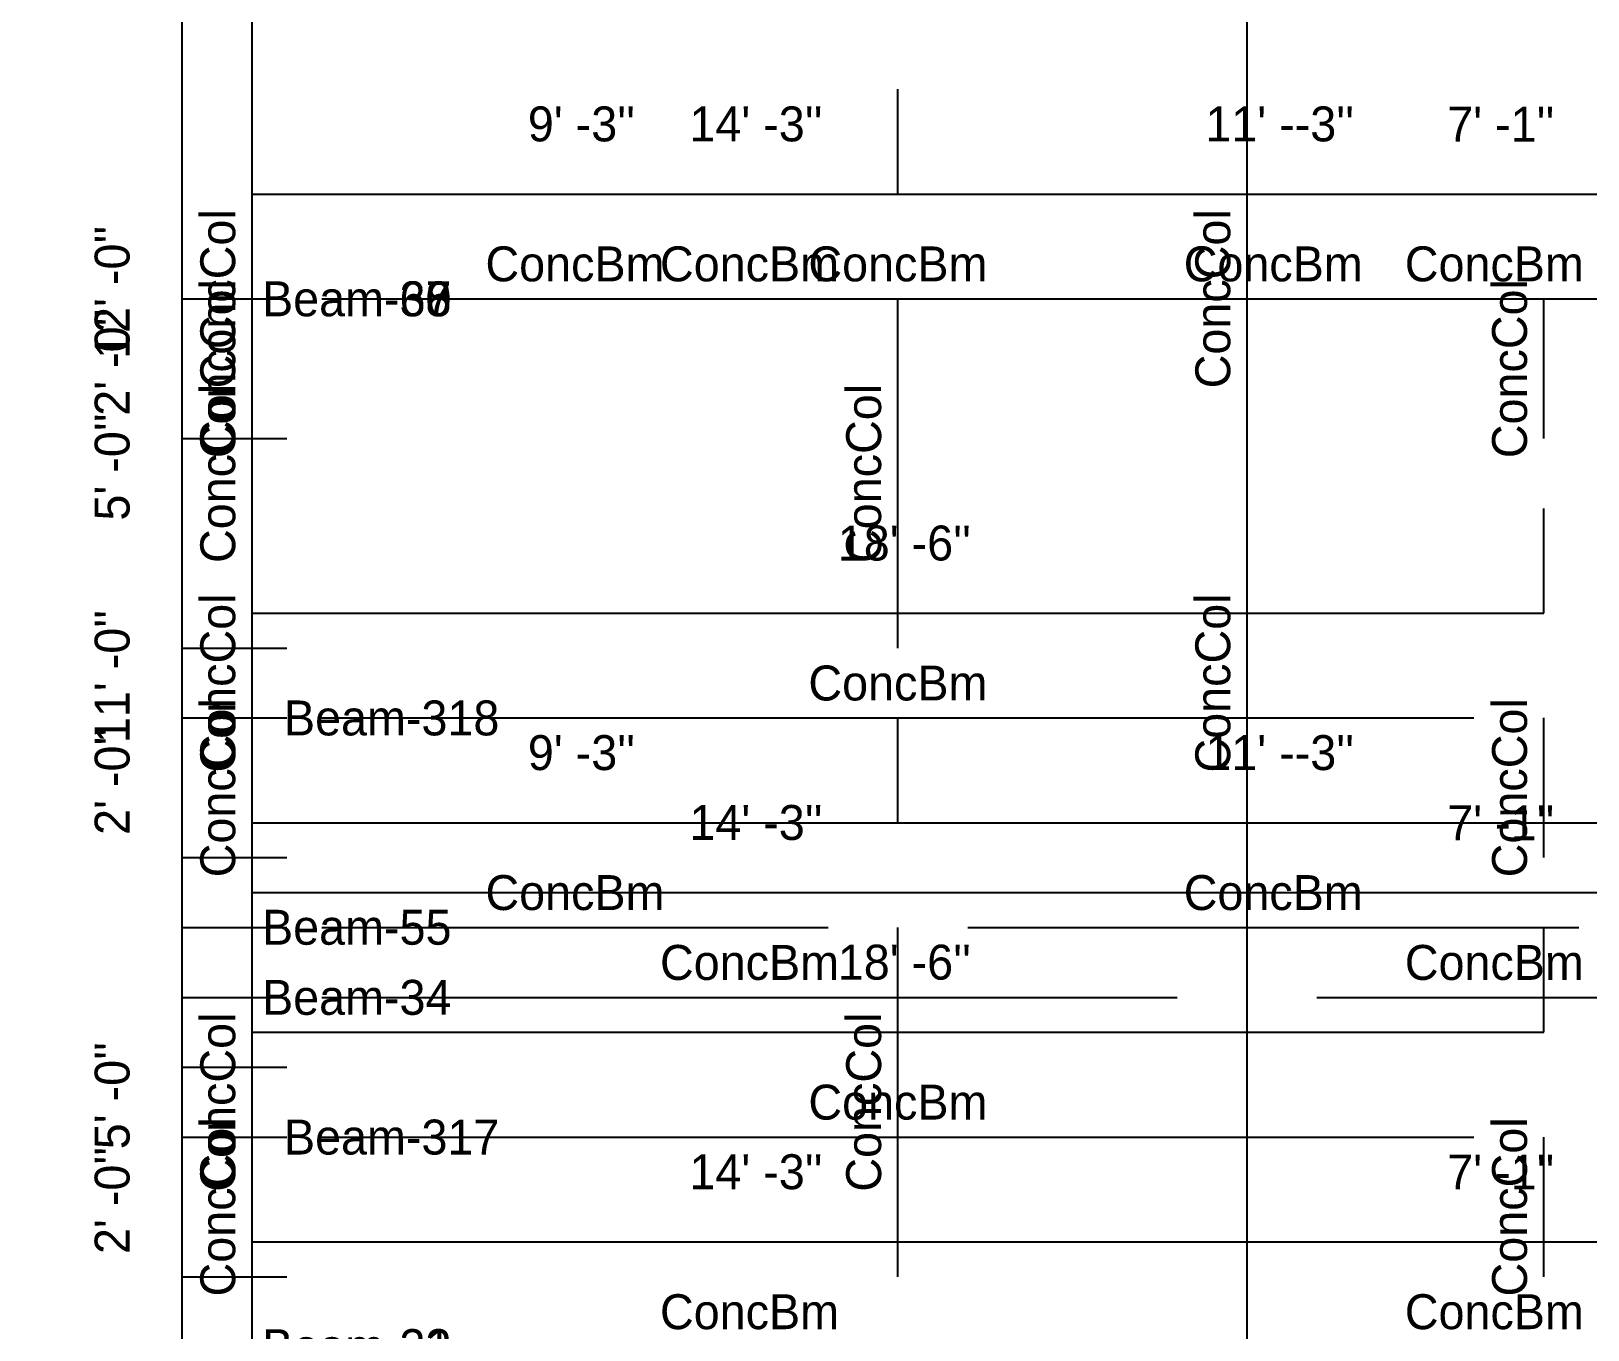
# Model space of a CAD drawing. Extents: x -38 to 2998, y -195 to 11529.
# Drawn here: x -38 to 229.6, y 902.9 to 1126 of the extents above; entities that cross this region are included whole.
import ezdxf
from ezdxf.enums import TextEntityAlignment as Align

# ---------------------------------------------------------------- set-up
doc = ezdxf.new("R2010")
doc.units = 0
doc.header["$MEASUREMENT"] = 0
doc.layers.get('0').update_dxf_attribs({"linetype": 'CONTINUOUS'})
for name, color, linetype in [('CENTERLINES', 7, 'CONTINUOUS'), ('DIMENSIONS', 4, 'CONTINUOUS'), ('TEXT', 5, 'CONTINUOUS')]:
    doc.layers.add(name, color=color, linetype=linetype)
doc.dimstyles.get("Standard").update_dxf_attribs({"dimtxt": 0.18, "dimasz": 0.18, "dimexe": 0.18, "dimexo": 0.0625, "dimgap": 0.09, "dimtad": 0, "dimtih": 1, "dimtoh": 1, "dimdec": 4, "dimzin": 0, "dimtxsty": 'STANDARD', "dimcen": 0.09, "dimazin": 3, "dimtfac": 1, "dimtdec": 4, "dimtofl": 0, "dimtmove": 0, "dimatfit": 3, "dimtolj": 1, "dimtzin": 0})

# ---------------------------------------------------------------- blocks, each defined once
blk = doc.blocks.new('*D7653')
at = {"color": 1, "linetype": 'BYBLOCK'}
for points in [[(-8.29, 956.29), (-7.23, 955.23), (-16.77, 964.77), (-15.71, 963.71)], [(-8.29, 812.29), (-7.23, 811.23), (-16.77, 820.77), (-15.71, 819.71)]]:
    blk.add_solid(points, dxfattribs=at)
at = {"layer": 'DIMENSIONS', "color": 9, "linetype": 'BYBLOCK'}
for p, q in [((-12, 960), (6, 960)), ((-12, 816), (6, 816))]:
    blk.add_line(p, q, dxfattribs=at)
at = {"layer": 'DIMENSIONS', "color": 0, "linetype": 'BYBLOCK'}
blk.add_line((-12, 816), (-12, 960), dxfattribs=at)
at = {"layer": 'DIMENSIONS', "color": 0, "linetype": 'BYBLOCK', "insert": (-24, 888), "char_height": 6, "attachment_point": 5, "rotation": 90}
blk.add_mtext("\\A1; 12' -0''", dxfattribs=at)
blk = doc.blocks.new('*D7654')
at = {"color": 1, "linetype": 'BYBLOCK'}
for points in [[(4.77, 982.77), (3.71, 981.71), (-3.71, 974.29), (-4.77, 973.23)], [(175.77, 982.77), (174.71, 981.71), (167.29, 974.29), (166.23, 973.23)]]:
    blk.add_solid(points, dxfattribs=at)
at = {"layer": 'DIMENSIONS', "color": 9, "linetype": 'BYBLOCK'}
for p, q in [((0, 978), (0, 996)), ((171, 978), (171, 996))]:
    blk.add_line(p, q, dxfattribs=at)
at = {"layer": 'DIMENSIONS', "color": 0, "linetype": 'BYBLOCK'}
blk.add_line((0, 978), (171, 978), dxfattribs=at)
at = {"layer": 'DIMENSIONS', "color": 0, "linetype": 'BYBLOCK', "insert": (85.5, 990), "char_height": 6, "attachment_point": 5}
blk.add_mtext("\\A1; 14' -3''", dxfattribs=at)
blk = doc.blocks.new('*D7655')
at = {"color": 1, "linetype": 'BYBLOCK'}
for points in [[(175.77, 982.77), (174.71, 981.71), (167.29, 974.29), (166.23, 973.23)], [(260.77, 982.77), (259.71, 981.71), (252.28, 974.29), (251.22, 973.23)]]:
    blk.add_solid(points, dxfattribs=at)
at = {"layer": 'DIMENSIONS', "color": 9, "linetype": 'BYBLOCK'}
for p, q in [((171, 978), (171, 996)), ((256, 978), (256, 996))]:
    blk.add_line(p, q, dxfattribs=at)
at = {"layer": 'DIMENSIONS', "color": 0, "linetype": 'BYBLOCK'}
blk.add_line((171, 978), (256, 978), dxfattribs=at)
at = {"layer": 'DIMENSIONS', "color": 0, "linetype": 'BYBLOCK', "insert": (213.5, 990), "char_height": 6, "attachment_point": 5}
blk.add_mtext("\\A1; 7' -1''", dxfattribs=at)
blk = doc.blocks.new('*D7657')
at = {"color": 1, "linetype": 'BYBLOCK'}
for points in [[(-8.29, 1148.29), (-7.23, 1147.23), (-16.77, 1156.77), (-15.71, 1155.71)], [(-8.29, 1004.29), (-7.23, 1003.23), (-16.77, 1012.77), (-15.71, 1011.71)]]:
    blk.add_solid(points, dxfattribs=at)
at = {"layer": 'DIMENSIONS', "color": 9, "linetype": 'BYBLOCK'}
for p, q in [((-12, 1152), (6, 1152)), ((-12, 1008), (6, 1008))]:
    blk.add_line(p, q, dxfattribs=at)
at = {"layer": 'DIMENSIONS', "color": 0, "linetype": 'BYBLOCK'}
blk.add_line((-12, 1008), (-12, 1152), dxfattribs=at)
at = {"layer": 'DIMENSIONS', "color": 0, "linetype": 'BYBLOCK', "insert": (-24, 1080), "char_height": 6, "attachment_point": 5, "rotation": 90}
blk.add_mtext("\\A1; 12' -0''", dxfattribs=at)
blk = doc.blocks.new('*D8123')
at = {"color": 1, "linetype": 'BYBLOCK'}
for points in [[(-8.29, 896.29), (-7.23, 895.23), (-16.77, 904.77), (-15.71, 903.71)], [(-8.29, 764.29), (-7.23, 763.23), (-16.77, 772.77), (-15.71, 771.71)]]:
    blk.add_solid(points, dxfattribs=at)
at = {"layer": 'DIMENSIONS', "color": 9, "linetype": 'BYBLOCK'}
for p, q in [((-12, 900), (6, 900)), ((-12, 768), (6, 768))]:
    blk.add_line(p, q, dxfattribs=at)
at = {"layer": 'DIMENSIONS', "color": 0, "linetype": 'BYBLOCK'}
blk.add_line((-12, 768), (-12, 900), dxfattribs=at)
at = {"layer": 'DIMENSIONS', "color": 0, "linetype": 'BYBLOCK', "insert": (-24, 834), "char_height": 6, "attachment_point": 5, "rotation": 90}
blk.add_mtext("\\A1; 11' -0''", dxfattribs=at)
blk = doc.blocks.new('*D8124')
at = {"color": 1, "linetype": 'BYBLOCK'}
for points in [[(4.77, 922.77), (3.71, 921.71), (-3.71, 914.29), (-4.77, 913.23)], [(175.77, 922.77), (174.71, 921.71), (167.29, 914.29), (166.23, 913.23)]]:
    blk.add_solid(points, dxfattribs=at)
at = {"layer": 'DIMENSIONS', "color": 9, "linetype": 'BYBLOCK'}
for p, q in [((0, 918), (0, 936)), ((171, 918), (171, 936))]:
    blk.add_line(p, q, dxfattribs=at)
at = {"layer": 'DIMENSIONS', "color": 0, "linetype": 'BYBLOCK'}
blk.add_line((0, 918), (171, 918), dxfattribs=at)
at = {"layer": 'DIMENSIONS', "color": 0, "linetype": 'BYBLOCK', "insert": (85.5, 930), "char_height": 6, "attachment_point": 5}
blk.add_mtext("\\A1; 14' -3''", dxfattribs=at)
blk = doc.blocks.new('*D8125')
at = {"color": 1, "linetype": 'BYBLOCK'}
for points in [[(175.77, 922.77), (174.71, 921.71), (167.29, 914.29), (166.23, 913.23)], [(260.77, 922.77), (259.71, 921.71), (252.28, 914.29), (251.22, 913.23)]]:
    blk.add_solid(points, dxfattribs=at)
at = {"layer": 'DIMENSIONS', "color": 9, "linetype": 'BYBLOCK'}
for p, q in [((171, 918), (171, 936)), ((256, 918), (256, 936))]:
    blk.add_line(p, q, dxfattribs=at)
at = {"layer": 'DIMENSIONS', "color": 0, "linetype": 'BYBLOCK'}
blk.add_line((171, 918), (256, 918), dxfattribs=at)
at = {"layer": 'DIMENSIONS', "color": 0, "linetype": 'BYBLOCK', "insert": (213.5, 930), "char_height": 6, "attachment_point": 5}
blk.add_mtext("\\A1; 7' -1''", dxfattribs=at)
blk = doc.blocks.new('*D8127')
at = {"color": 1, "linetype": 'BYBLOCK'}
for points in [[(-8.29, 1076.29), (-7.23, 1075.23), (-16.77, 1084.77), (-15.71, 1083.71)], [(-8.29, 944.29), (-7.23, 943.23), (-16.77, 952.77), (-15.71, 951.71)]]:
    blk.add_solid(points, dxfattribs=at)
at = {"layer": 'DIMENSIONS', "color": 9, "linetype": 'BYBLOCK'}
for p, q in [((-12, 1080), (6, 1080)), ((-12, 948), (6, 948))]:
    blk.add_line(p, q, dxfattribs=at)
at = {"layer": 'DIMENSIONS', "color": 0, "linetype": 'BYBLOCK'}
blk.add_line((-12, 948), (-12, 1080), dxfattribs=at)
at = {"layer": 'DIMENSIONS', "color": 0, "linetype": 'BYBLOCK', "insert": (-24, 1014), "char_height": 6, "attachment_point": 5, "rotation": 90}
blk.add_mtext("\\A1; 11' -0''", dxfattribs=at)
blk = doc.blocks.new('*D8128')
at = {"color": 1, "linetype": 'BYBLOCK'}
for points in [[(4.77, 1102.77), (3.71, 1101.71), (-3.71, 1094.29), (-4.77, 1093.23)], [(175.77, 1102.77), (174.71, 1101.71), (167.29, 1094.29), (166.23, 1093.23)]]:
    blk.add_solid(points, dxfattribs=at)
at = {"layer": 'DIMENSIONS', "color": 9, "linetype": 'BYBLOCK'}
for p, q in [((0, 1098), (0, 1116)), ((171, 1098), (171, 1116))]:
    blk.add_line(p, q, dxfattribs=at)
at = {"layer": 'DIMENSIONS', "color": 0, "linetype": 'BYBLOCK'}
blk.add_line((0, 1098), (171, 1098), dxfattribs=at)
at = {"layer": 'DIMENSIONS', "color": 0, "linetype": 'BYBLOCK', "insert": (85.5, 1110), "char_height": 6, "attachment_point": 5}
blk.add_mtext("\\A1; 14' -3''", dxfattribs=at)
blk = doc.blocks.new('*D8129')
at = {"color": 1, "linetype": 'BYBLOCK'}
for points in [[(175.77, 1102.77), (174.71, 1101.71), (167.29, 1094.29), (166.23, 1093.23)], [(260.77, 1102.77), (259.71, 1101.71), (252.28, 1094.29), (251.22, 1093.23)]]:
    blk.add_solid(points, dxfattribs=at)
at = {"layer": 'DIMENSIONS', "color": 9, "linetype": 'BYBLOCK'}
for p, q in [((171, 1098), (171, 1116)), ((256, 1098), (256, 1116))]:
    blk.add_line(p, q, dxfattribs=at)
at = {"layer": 'DIMENSIONS', "color": 0, "linetype": 'BYBLOCK'}
blk.add_line((171, 1098), (256, 1098), dxfattribs=at)
at = {"layer": 'DIMENSIONS', "color": 0, "linetype": 'BYBLOCK', "insert": (213.5, 1110), "char_height": 6, "attachment_point": 5}
blk.add_mtext("\\A1; 7' -1''", dxfattribs=at)
blk = doc.blocks.new('*D8131')
at = {"color": 1, "linetype": 'BYBLOCK'}
for points in [[(-8.29, 1256.29), (-7.23, 1255.23), (-16.77, 1264.77), (-15.71, 1263.71)], [(-8.29, 1124.29), (-7.23, 1123.23), (-16.77, 1132.77), (-15.71, 1131.71)]]:
    blk.add_solid(points, dxfattribs=at)
at = {"layer": 'DIMENSIONS', "color": 9, "linetype": 'BYBLOCK'}
for p, q in [((-12, 1260), (6, 1260)), ((-12, 1128), (6, 1128))]:
    blk.add_line(p, q, dxfattribs=at)
at = {"layer": 'DIMENSIONS', "color": 0, "linetype": 'BYBLOCK'}
blk.add_line((-12, 1128), (-12, 1260), dxfattribs=at)
at = {"layer": 'DIMENSIONS', "color": 0, "linetype": 'BYBLOCK', "insert": (-24, 1194), "char_height": 6, "attachment_point": 5, "rotation": 90}
blk.add_mtext("\\A1; 11' -0''", dxfattribs=at)
blk = doc.blocks.new('*D8593')
at = {"color": 1, "linetype": 'BYBLOCK'}
for points in [[(-8.29, 896.29), (-7.23, 895.23), (-16.77, 904.77), (-15.71, 903.71)], [(-8.29, 764.29), (-7.23, 763.23), (-16.77, 772.77), (-15.71, 771.71)]]:
    blk.add_solid(points, dxfattribs=at)
at = {"layer": 'DIMENSIONS', "color": 9, "linetype": 'BYBLOCK'}
for p, q in [((-12, 900), (6, 900)), ((-12, 768), (6, 768))]:
    blk.add_line(p, q, dxfattribs=at)
at = {"layer": 'DIMENSIONS', "color": 0, "linetype": 'BYBLOCK'}
blk.add_line((-12, 768), (-12, 900), dxfattribs=at)
at = {"layer": 'DIMENSIONS', "color": 0, "linetype": 'BYBLOCK', "insert": (-24, 834), "char_height": 6, "attachment_point": 5, "rotation": 90}
blk.add_mtext("\\A1; 11' -0''", dxfattribs=at)
blk = doc.blocks.new('*D8594')
at = {"color": 1, "linetype": 'BYBLOCK'}
for points in [[(4.77, 922.77), (3.71, 921.71), (-3.71, 914.29), (-4.77, 913.23)], [(175.77, 922.77), (174.71, 921.71), (167.29, 914.29), (166.23, 913.23)]]:
    blk.add_solid(points, dxfattribs=at)
at = {"layer": 'DIMENSIONS', "color": 9, "linetype": 'BYBLOCK'}
for p, q in [((0, 918), (0, 936)), ((171, 918), (171, 936))]:
    blk.add_line(p, q, dxfattribs=at)
at = {"layer": 'DIMENSIONS', "color": 0, "linetype": 'BYBLOCK'}
blk.add_line((0, 918), (171, 918), dxfattribs=at)
at = {"layer": 'DIMENSIONS', "color": 0, "linetype": 'BYBLOCK', "insert": (85.5, 930), "char_height": 6, "attachment_point": 5}
blk.add_mtext("\\A1; 14' -3''", dxfattribs=at)
blk = doc.blocks.new('*D8595')
at = {"color": 1, "linetype": 'BYBLOCK'}
for points in [[(175.77, 922.77), (174.71, 921.71), (167.29, 914.29), (166.23, 913.23)], [(260.77, 922.77), (259.71, 921.71), (252.28, 914.29), (251.22, 913.23)]]:
    blk.add_solid(points, dxfattribs=at)
at = {"layer": 'DIMENSIONS', "color": 9, "linetype": 'BYBLOCK'}
for p, q in [((171, 918), (171, 936)), ((256, 918), (256, 936))]:
    blk.add_line(p, q, dxfattribs=at)
at = {"layer": 'DIMENSIONS', "color": 0, "linetype": 'BYBLOCK'}
blk.add_line((171, 918), (256, 918), dxfattribs=at)
at = {"layer": 'DIMENSIONS', "color": 0, "linetype": 'BYBLOCK', "insert": (213.5, 930), "char_height": 6, "attachment_point": 5}
blk.add_mtext("\\A1; 7' -1''", dxfattribs=at)
blk = doc.blocks.new('*D8597')
at = {"color": 1, "linetype": 'BYBLOCK'}
for points in [[(-8.29, 1076.29), (-7.23, 1075.23), (-16.77, 1084.77), (-15.71, 1083.71)], [(-8.29, 944.29), (-7.23, 943.23), (-16.77, 952.77), (-15.71, 951.71)]]:
    blk.add_solid(points, dxfattribs=at)
at = {"layer": 'DIMENSIONS', "color": 9, "linetype": 'BYBLOCK'}
for p, q in [((-12, 1080), (6, 1080)), ((-12, 948), (6, 948))]:
    blk.add_line(p, q, dxfattribs=at)
at = {"layer": 'DIMENSIONS', "color": 0, "linetype": 'BYBLOCK'}
blk.add_line((-12, 948), (-12, 1080), dxfattribs=at)
at = {"layer": 'DIMENSIONS', "color": 0, "linetype": 'BYBLOCK', "insert": (-24, 1014), "char_height": 6, "attachment_point": 5, "rotation": 90}
blk.add_mtext("\\A1; 11' -0''", dxfattribs=at)
blk = doc.blocks.new('*D8598')
at = {"color": 1, "linetype": 'BYBLOCK'}
for points in [[(4.77, 1102.77), (3.71, 1101.71), (-3.71, 1094.29), (-4.77, 1093.23)], [(175.77, 1102.77), (174.71, 1101.71), (167.29, 1094.29), (166.23, 1093.23)]]:
    blk.add_solid(points, dxfattribs=at)
at = {"layer": 'DIMENSIONS', "color": 9, "linetype": 'BYBLOCK'}
for p, q in [((0, 1098), (0, 1116)), ((171, 1098), (171, 1116))]:
    blk.add_line(p, q, dxfattribs=at)
at = {"layer": 'DIMENSIONS', "color": 0, "linetype": 'BYBLOCK'}
blk.add_line((0, 1098), (171, 1098), dxfattribs=at)
at = {"layer": 'DIMENSIONS', "color": 0, "linetype": 'BYBLOCK', "insert": (85.5, 1110), "char_height": 6, "attachment_point": 5}
blk.add_mtext("\\A1; 14' -3''", dxfattribs=at)
blk = doc.blocks.new('*D8599')
at = {"color": 1, "linetype": 'BYBLOCK'}
for points in [[(175.77, 1102.77), (174.71, 1101.71), (167.29, 1094.29), (166.23, 1093.23)], [(260.77, 1102.77), (259.71, 1101.71), (252.28, 1094.29), (251.22, 1093.23)]]:
    blk.add_solid(points, dxfattribs=at)
at = {"layer": 'DIMENSIONS', "color": 9, "linetype": 'BYBLOCK'}
for p, q in [((171, 1098), (171, 1116)), ((256, 1098), (256, 1116))]:
    blk.add_line(p, q, dxfattribs=at)
at = {"layer": 'DIMENSIONS', "color": 0, "linetype": 'BYBLOCK'}
blk.add_line((171, 1098), (256, 1098), dxfattribs=at)
at = {"layer": 'DIMENSIONS', "color": 0, "linetype": 'BYBLOCK', "insert": (213.5, 1110), "char_height": 6, "attachment_point": 5}
blk.add_mtext("\\A1; 7' -1''", dxfattribs=at)
blk = doc.blocks.new('*D8601')
at = {"color": 1, "linetype": 'BYBLOCK'}
for points in [[(-8.29, 1256.29), (-7.23, 1255.23), (-16.77, 1264.77), (-15.71, 1263.71)], [(-8.29, 1124.29), (-7.23, 1123.23), (-16.77, 1132.77), (-15.71, 1131.71)]]:
    blk.add_solid(points, dxfattribs=at)
at = {"layer": 'DIMENSIONS', "color": 9, "linetype": 'BYBLOCK'}
for p, q in [((-12, 1260), (6, 1260)), ((-12, 1128), (6, 1128))]:
    blk.add_line(p, q, dxfattribs=at)
at = {"layer": 'DIMENSIONS', "color": 0, "linetype": 'BYBLOCK'}
blk.add_line((-12, 1128), (-12, 1260), dxfattribs=at)
at = {"layer": 'DIMENSIONS', "color": 0, "linetype": 'BYBLOCK', "insert": (-24, 1194), "char_height": 6, "attachment_point": 5, "rotation": 90}
blk.add_mtext("\\A1; 11' -0''", dxfattribs=at)
blk = doc.blocks.new('*D9063')
at = {"color": 1, "linetype": 'BYBLOCK'}
for points in [[(-8.29, 896.29), (-7.23, 895.23), (-16.77, 904.77), (-15.71, 903.71)], [(-8.29, 764.29), (-7.23, 763.23), (-16.77, 772.77), (-15.71, 771.71)]]:
    blk.add_solid(points, dxfattribs=at)
at = {"layer": 'DIMENSIONS', "color": 9, "linetype": 'BYBLOCK'}
for p, q in [((-12, 900), (6, 900)), ((-12, 768), (6, 768))]:
    blk.add_line(p, q, dxfattribs=at)
at = {"layer": 'DIMENSIONS', "color": 0, "linetype": 'BYBLOCK'}
blk.add_line((-12, 768), (-12, 900), dxfattribs=at)
at = {"layer": 'DIMENSIONS', "color": 0, "linetype": 'BYBLOCK', "insert": (-24, 834), "char_height": 6, "attachment_point": 5, "rotation": 90}
blk.add_mtext("\\A1; 11' -0''", dxfattribs=at)
blk = doc.blocks.new('*D9064')
at = {"color": 1, "linetype": 'BYBLOCK'}
for points in [[(4.77, 922.77), (3.71, 921.71), (-3.71, 914.29), (-4.77, 913.23)], [(175.77, 922.77), (174.71, 921.71), (167.29, 914.29), (166.23, 913.23)]]:
    blk.add_solid(points, dxfattribs=at)
at = {"layer": 'DIMENSIONS', "color": 9, "linetype": 'BYBLOCK'}
for p, q in [((0, 918), (0, 936)), ((171, 918), (171, 936))]:
    blk.add_line(p, q, dxfattribs=at)
at = {"layer": 'DIMENSIONS', "color": 0, "linetype": 'BYBLOCK'}
blk.add_line((0, 918), (171, 918), dxfattribs=at)
at = {"layer": 'DIMENSIONS', "color": 0, "linetype": 'BYBLOCK', "insert": (85.5, 930), "char_height": 6, "attachment_point": 5}
blk.add_mtext("\\A1; 14' -3''", dxfattribs=at)
blk = doc.blocks.new('*D9065')
at = {"color": 1, "linetype": 'BYBLOCK'}
for points in [[(175.77, 922.77), (174.71, 921.71), (167.29, 914.29), (166.23, 913.23)], [(260.77, 922.77), (259.71, 921.71), (252.28, 914.29), (251.22, 913.23)]]:
    blk.add_solid(points, dxfattribs=at)
at = {"layer": 'DIMENSIONS', "color": 9, "linetype": 'BYBLOCK'}
for p, q in [((171, 918), (171, 936)), ((256, 918), (256, 936))]:
    blk.add_line(p, q, dxfattribs=at)
at = {"layer": 'DIMENSIONS', "color": 0, "linetype": 'BYBLOCK'}
blk.add_line((171, 918), (256, 918), dxfattribs=at)
at = {"layer": 'DIMENSIONS', "color": 0, "linetype": 'BYBLOCK', "insert": (213.5, 930), "char_height": 6, "attachment_point": 5}
blk.add_mtext("\\A1; 7' -1''", dxfattribs=at)
blk = doc.blocks.new('*D9067')
at = {"color": 1, "linetype": 'BYBLOCK'}
for points in [[(-8.29, 1076.29), (-7.23, 1075.23), (-16.77, 1084.77), (-15.71, 1083.71)], [(-8.29, 944.29), (-7.23, 943.23), (-16.77, 952.77), (-15.71, 951.71)]]:
    blk.add_solid(points, dxfattribs=at)
at = {"layer": 'DIMENSIONS', "color": 9, "linetype": 'BYBLOCK'}
for p, q in [((-12, 1080), (6, 1080)), ((-12, 948), (6, 948))]:
    blk.add_line(p, q, dxfattribs=at)
at = {"layer": 'DIMENSIONS', "color": 0, "linetype": 'BYBLOCK'}
blk.add_line((-12, 948), (-12, 1080), dxfattribs=at)
at = {"layer": 'DIMENSIONS', "color": 0, "linetype": 'BYBLOCK', "insert": (-24, 1014), "char_height": 6, "attachment_point": 5, "rotation": 90}
blk.add_mtext("\\A1; 11' -0''", dxfattribs=at)
blk = doc.blocks.new('*D9068')
at = {"color": 1, "linetype": 'BYBLOCK'}
for points in [[(4.77, 1102.77), (3.71, 1101.71), (-3.71, 1094.29), (-4.77, 1093.23)], [(175.77, 1102.77), (174.71, 1101.71), (167.29, 1094.29), (166.23, 1093.23)]]:
    blk.add_solid(points, dxfattribs=at)
at = {"layer": 'DIMENSIONS', "color": 9, "linetype": 'BYBLOCK'}
for p, q in [((0, 1098), (0, 1116)), ((171, 1098), (171, 1116))]:
    blk.add_line(p, q, dxfattribs=at)
at = {"layer": 'DIMENSIONS', "color": 0, "linetype": 'BYBLOCK'}
blk.add_line((0, 1098), (171, 1098), dxfattribs=at)
at = {"layer": 'DIMENSIONS', "color": 0, "linetype": 'BYBLOCK', "insert": (85.5, 1110), "char_height": 6, "attachment_point": 5}
blk.add_mtext("\\A1; 14' -3''", dxfattribs=at)
blk = doc.blocks.new('*D9069')
at = {"color": 1, "linetype": 'BYBLOCK'}
for points in [[(175.77, 1102.77), (174.71, 1101.71), (167.29, 1094.29), (166.23, 1093.23)], [(260.77, 1102.77), (259.71, 1101.71), (252.28, 1094.29), (251.22, 1093.23)]]:
    blk.add_solid(points, dxfattribs=at)
at = {"layer": 'DIMENSIONS', "color": 9, "linetype": 'BYBLOCK'}
for p, q in [((171, 1098), (171, 1116)), ((256, 1098), (256, 1116))]:
    blk.add_line(p, q, dxfattribs=at)
at = {"layer": 'DIMENSIONS', "color": 0, "linetype": 'BYBLOCK'}
blk.add_line((171, 1098), (256, 1098), dxfattribs=at)
at = {"layer": 'DIMENSIONS', "color": 0, "linetype": 'BYBLOCK', "insert": (213.5, 1110), "char_height": 6, "attachment_point": 5}
blk.add_mtext("\\A1; 7' -1''", dxfattribs=at)
blk = doc.blocks.new('*D9071')
at = {"color": 1, "linetype": 'BYBLOCK'}
for points in [[(-8.29, 1256.29), (-7.23, 1255.23), (-16.77, 1264.77), (-15.71, 1263.71)], [(-8.29, 1124.29), (-7.23, 1123.23), (-16.77, 1132.77), (-15.71, 1131.71)]]:
    blk.add_solid(points, dxfattribs=at)
at = {"layer": 'DIMENSIONS', "color": 9, "linetype": 'BYBLOCK'}
for p, q in [((-12, 1260), (6, 1260)), ((-12, 1128), (6, 1128))]:
    blk.add_line(p, q, dxfattribs=at)
at = {"layer": 'DIMENSIONS', "color": 0, "linetype": 'BYBLOCK'}
blk.add_line((-12, 1128), (-12, 1260), dxfattribs=at)
at = {"layer": 'DIMENSIONS', "color": 0, "linetype": 'BYBLOCK', "insert": (-24, 1194), "char_height": 6, "attachment_point": 5, "rotation": 90}
blk.add_mtext("\\A1; 11' -0''", dxfattribs=at)
blk = doc.blocks.new('*D9558')
at = {"color": 1, "linetype": 'BYBLOCK'}
for points in [[(4.77, 886.77), (3.71, 885.71), (-3.71, 878.29), (-4.77, 877.23)], [(115.77, 886.77), (114.71, 885.71), (107.29, 878.29), (106.23, 877.23)]]:
    blk.add_solid(points, dxfattribs=at)
at = {"layer": 'DIMENSIONS', "color": 9, "linetype": 'BYBLOCK'}
for p, q in [((0, 882), (0, 900)), ((111, 882), (111, 900))]:
    blk.add_line(p, q, dxfattribs=at)
at = {"layer": 'DIMENSIONS', "color": 0, "linetype": 'BYBLOCK'}
blk.add_line((0, 882), (111, 882), dxfattribs=at)
at = {"layer": 'DIMENSIONS', "color": 0, "linetype": 'BYBLOCK', "insert": (55.5, 894), "char_height": 6, "attachment_point": 5}
blk.add_mtext("\\A1; 9' -3''", dxfattribs=at)
blk = doc.blocks.new('*D9559')
at = {"color": 1, "linetype": 'BYBLOCK'}
for points in [[(115.77, 886.77), (114.71, 885.71), (107.29, 878.29), (106.23, 877.23)], [(244.77, 886.77), (243.71, 885.71), (236.29, 878.29), (235.23, 877.23)]]:
    blk.add_solid(points, dxfattribs=at)
at = {"layer": 'DIMENSIONS', "color": 9, "linetype": 'BYBLOCK'}
for p, q in [((111, 882), (111, 900)), ((240, 882), (240, 900))]:
    blk.add_line(p, q, dxfattribs=at)
at = {"layer": 'DIMENSIONS', "color": 0, "linetype": 'BYBLOCK'}
blk.add_line((111, 882), (240, 882), dxfattribs=at)
at = {"layer": 'DIMENSIONS', "color": 0, "linetype": 'BYBLOCK', "insert": (175.5, 894), "char_height": 6, "attachment_point": 5}
blk.add_mtext("\\A1; 11' --3''", dxfattribs=at)
blk = doc.blocks.new('*D9573')
at = {"color": 1, "linetype": 'BYBLOCK'}
for points in [[(-8.29, 968.29), (-7.23, 967.23), (-16.77, 976.77), (-15.71, 975.71)], [(-8.29, 908.29), (-7.23, 907.23), (-16.77, 916.77), (-15.71, 915.71)]]:
    blk.add_solid(points, dxfattribs=at)
at = {"layer": 'DIMENSIONS', "color": 9, "linetype": 'BYBLOCK'}
for p, q in [((-12, 972), (6, 972)), ((-12, 912), (6, 912))]:
    blk.add_line(p, q, dxfattribs=at)
at = {"layer": 'DIMENSIONS', "color": 0, "linetype": 'BYBLOCK'}
blk.add_line((-12, 912), (-12, 972), dxfattribs=at)
at = {"layer": 'DIMENSIONS', "color": 0, "linetype": 'BYBLOCK', "insert": (-24, 942), "char_height": 6, "attachment_point": 5, "rotation": 90}
blk.add_mtext("\\A1; 5' -0''", dxfattribs=at)
blk = doc.blocks.new('*D9574')
at = {"color": 1, "linetype": 'BYBLOCK'}
for points in [[(4.77, 994.77), (3.71, 993.71), (-3.71, 986.29), (-4.77, 985.23)], [(115.77, 994.77), (114.71, 993.71), (107.29, 986.29), (106.23, 985.23)]]:
    blk.add_solid(points, dxfattribs=at)
at = {"layer": 'DIMENSIONS', "color": 9, "linetype": 'BYBLOCK'}
for p, q in [((0, 990), (0, 1008)), ((111, 990), (111, 1008))]:
    blk.add_line(p, q, dxfattribs=at)
at = {"layer": 'DIMENSIONS', "color": 0, "linetype": 'BYBLOCK'}
blk.add_line((0, 990), (111, 990), dxfattribs=at)
at = {"layer": 'DIMENSIONS', "color": 0, "linetype": 'BYBLOCK', "insert": (55.5, 1002), "char_height": 6, "attachment_point": 5}
blk.add_mtext("\\A1; 9' -3''", dxfattribs=at)
blk = doc.blocks.new('*D9575')
at = {"color": 1, "linetype": 'BYBLOCK'}
for points in [[(115.77, 994.77), (114.71, 993.71), (107.29, 986.29), (106.23, 985.23)], [(244.77, 994.77), (243.71, 993.71), (236.29, 986.29), (235.23, 985.23)]]:
    blk.add_solid(points, dxfattribs=at)
at = {"layer": 'DIMENSIONS', "color": 9, "linetype": 'BYBLOCK'}
for p, q in [((111, 990), (111, 1008)), ((240, 990), (240, 1008))]:
    blk.add_line(p, q, dxfattribs=at)
at = {"layer": 'DIMENSIONS', "color": 0, "linetype": 'BYBLOCK'}
blk.add_line((111, 990), (240, 990), dxfattribs=at)
at = {"layer": 'DIMENSIONS', "color": 0, "linetype": 'BYBLOCK', "insert": (175.5, 1002), "char_height": 6, "attachment_point": 5}
blk.add_mtext("\\A1; 11' --3''", dxfattribs=at)
blk = doc.blocks.new('*D9589')
at = {"color": 1, "linetype": 'BYBLOCK'}
for points in [[(-8.29, 1076.29), (-7.23, 1075.23), (-16.77, 1084.77), (-15.71, 1083.71)], [(-8.29, 1016.29), (-7.23, 1015.23), (-16.77, 1024.77), (-15.71, 1023.71)]]:
    blk.add_solid(points, dxfattribs=at)
at = {"layer": 'DIMENSIONS', "color": 9, "linetype": 'BYBLOCK'}
for p, q in [((-12, 1080), (6, 1080)), ((-12, 1020), (6, 1020))]:
    blk.add_line(p, q, dxfattribs=at)
at = {"layer": 'DIMENSIONS', "color": 0, "linetype": 'BYBLOCK'}
blk.add_line((-12, 1020), (-12, 1080), dxfattribs=at)
at = {"layer": 'DIMENSIONS', "color": 0, "linetype": 'BYBLOCK', "insert": (-24, 1050), "char_height": 6, "attachment_point": 5, "rotation": 90}
blk.add_mtext("\\A1; 5' -0''", dxfattribs=at)
blk = doc.blocks.new('*D9590')
at = {"color": 1, "linetype": 'BYBLOCK'}
for points in [[(4.77, 1102.77), (3.71, 1101.71), (-3.71, 1094.29), (-4.77, 1093.23)], [(115.77, 1102.77), (114.71, 1101.71), (107.29, 1094.29), (106.23, 1093.23)]]:
    blk.add_solid(points, dxfattribs=at)
at = {"layer": 'DIMENSIONS', "color": 9, "linetype": 'BYBLOCK'}
for p, q in [((0, 1098), (0, 1116)), ((111, 1098), (111, 1116))]:
    blk.add_line(p, q, dxfattribs=at)
at = {"layer": 'DIMENSIONS', "color": 0, "linetype": 'BYBLOCK'}
blk.add_line((0, 1098), (111, 1098), dxfattribs=at)
at = {"layer": 'DIMENSIONS', "color": 0, "linetype": 'BYBLOCK', "insert": (55.5, 1110), "char_height": 6, "attachment_point": 5}
blk.add_mtext("\\A1; 9' -3''", dxfattribs=at)
blk = doc.blocks.new('*D9591')
at = {"color": 1, "linetype": 'BYBLOCK'}
for points in [[(115.77, 1102.77), (114.71, 1101.71), (107.29, 1094.29), (106.23, 1093.23)], [(244.77, 1102.77), (243.71, 1101.71), (236.29, 1094.29), (235.23, 1093.23)]]:
    blk.add_solid(points, dxfattribs=at)
at = {"layer": 'DIMENSIONS', "color": 9, "linetype": 'BYBLOCK'}
for p, q in [((111, 1098), (111, 1116)), ((240, 1098), (240, 1116))]:
    blk.add_line(p, q, dxfattribs=at)
at = {"layer": 'DIMENSIONS', "color": 0, "linetype": 'BYBLOCK'}
blk.add_line((111, 1098), (240, 1098), dxfattribs=at)
at = {"layer": 'DIMENSIONS', "color": 0, "linetype": 'BYBLOCK', "insert": (175.5, 1110), "char_height": 6, "attachment_point": 5}
blk.add_mtext("\\A1; 11' --3''", dxfattribs=at)
blk = doc.blocks.new('*D9605')
at = {"color": 1, "linetype": 'BYBLOCK'}
for points in [[(-8.29, 1184.29), (-7.23, 1183.23), (-16.77, 1192.77), (-15.71, 1191.71)], [(-8.29, 1124.29), (-7.23, 1123.23), (-16.77, 1132.77), (-15.71, 1131.71)]]:
    blk.add_solid(points, dxfattribs=at)
at = {"layer": 'DIMENSIONS', "color": 9, "linetype": 'BYBLOCK'}
for p, q in [((-12, 1188), (6, 1188)), ((-12, 1128), (6, 1128))]:
    blk.add_line(p, q, dxfattribs=at)
at = {"layer": 'DIMENSIONS', "color": 0, "linetype": 'BYBLOCK'}
blk.add_line((-12, 1128), (-12, 1188), dxfattribs=at)
at = {"layer": 'DIMENSIONS', "color": 0, "linetype": 'BYBLOCK', "insert": (-24, 1158), "char_height": 6, "attachment_point": 5, "rotation": 90}
blk.add_mtext("\\A1; 5' -0''", dxfattribs=at)
blk = doc.blocks.new('*D9932')
at = {"color": 1, "linetype": 'BYBLOCK'}
for points in [[(4.77, 886.77), (3.71, 885.71), (-3.71, 878.29), (-4.77, 877.23)], [(226.77, 886.77), (225.71, 885.71), (218.29, 878.29), (217.23, 877.23)]]:
    blk.add_solid(points, dxfattribs=at)
at = {"layer": 'DIMENSIONS', "color": 9, "linetype": 'BYBLOCK'}
for p, q in [((0, 882), (0, 900)), ((222, 882), (222, 900))]:
    blk.add_line(p, q, dxfattribs=at)
at = {"layer": 'DIMENSIONS', "color": 0, "linetype": 'BYBLOCK'}
blk.add_line((0, 882), (222, 882), dxfattribs=at)
at = {"layer": 'DIMENSIONS', "color": 0, "linetype": 'BYBLOCK', "insert": (111, 894), "char_height": 6, "attachment_point": 5}
blk.add_mtext("\\A1; 18' -6''", dxfattribs=at)
blk = doc.blocks.new('*D9933')
at = {"color": 1, "linetype": 'BYBLOCK'}
for points in [[(-8.29, 932.29), (-7.23, 931.23), (-16.77, 940.77), (-15.71, 939.71)], [(-8.29, 908.29), (-7.23, 907.23), (-16.77, 916.77), (-15.71, 915.71)]]:
    blk.add_solid(points, dxfattribs=at)
at = {"layer": 'DIMENSIONS', "color": 9, "linetype": 'BYBLOCK'}
for p, q in [((-12, 936), (6, 936)), ((-12, 912), (6, 912))]:
    blk.add_line(p, q, dxfattribs=at)
at = {"layer": 'DIMENSIONS', "color": 0, "linetype": 'BYBLOCK'}
blk.add_line((-12, 912), (-12, 936), dxfattribs=at)
at = {"layer": 'DIMENSIONS', "color": 0, "linetype": 'BYBLOCK', "insert": (-24, 924), "char_height": 6, "attachment_point": 5, "rotation": 90}
blk.add_mtext("\\A1; 2' -0''", dxfattribs=at)
blk = doc.blocks.new('*D9934')
at = {"color": 1, "linetype": 'BYBLOCK'}
for points in [[(4.77, 958.77), (3.71, 957.71), (-3.71, 950.29), (-4.77, 949.23)], [(226.77, 958.77), (225.71, 957.71), (218.29, 950.29), (217.23, 949.23)]]:
    blk.add_solid(points, dxfattribs=at)
at = {"layer": 'DIMENSIONS', "color": 9, "linetype": 'BYBLOCK'}
for p, q in [((0, 954), (0, 972)), ((222, 954), (222, 972))]:
    blk.add_line(p, q, dxfattribs=at)
at = {"layer": 'DIMENSIONS', "color": 0, "linetype": 'BYBLOCK'}
blk.add_line((0, 954), (222, 954), dxfattribs=at)
at = {"layer": 'DIMENSIONS', "color": 0, "linetype": 'BYBLOCK', "insert": (111, 966), "char_height": 6, "attachment_point": 5}
blk.add_mtext("\\A1; 18' -6''", dxfattribs=at)
blk = doc.blocks.new('*D9935')
at = {"color": 1, "linetype": 'BYBLOCK'}
for points in [[(-8.29, 1004.29), (-7.23, 1003.23), (-16.77, 1012.77), (-15.71, 1011.71)], [(-8.29, 980.29), (-7.23, 979.23), (-16.77, 988.77), (-15.71, 987.71)]]:
    blk.add_solid(points, dxfattribs=at)
at = {"layer": 'DIMENSIONS', "color": 9, "linetype": 'BYBLOCK'}
for p, q in [((-12, 1008), (6, 1008)), ((-12, 984), (6, 984))]:
    blk.add_line(p, q, dxfattribs=at)
at = {"layer": 'DIMENSIONS', "color": 0, "linetype": 'BYBLOCK'}
blk.add_line((-12, 984), (-12, 1008), dxfattribs=at)
at = {"layer": 'DIMENSIONS', "color": 0, "linetype": 'BYBLOCK', "insert": (-24, 996), "char_height": 6, "attachment_point": 5, "rotation": 90}
blk.add_mtext("\\A1; 2' -0''", dxfattribs=at)
blk = doc.blocks.new('*D9936')
at = {"color": 1, "linetype": 'BYBLOCK'}
for points in [[(4.77, 1030.77), (3.71, 1029.71), (-3.71, 1022.29), (-4.77, 1021.23)], [(226.77, 1030.77), (225.71, 1029.71), (218.29, 1022.29), (217.23, 1021.23)]]:
    blk.add_solid(points, dxfattribs=at)
at = {"layer": 'DIMENSIONS', "color": 9, "linetype": 'BYBLOCK'}
for p, q in [((0, 1026), (0, 1044)), ((222, 1026), (222, 1044))]:
    blk.add_line(p, q, dxfattribs=at)
at = {"layer": 'DIMENSIONS', "color": 0, "linetype": 'BYBLOCK'}
blk.add_line((0, 1026), (222, 1026), dxfattribs=at)
at = {"layer": 'DIMENSIONS', "color": 0, "linetype": 'BYBLOCK', "insert": (111, 1038), "char_height": 6, "attachment_point": 5}
blk.add_mtext("\\A1; 18' -6''", dxfattribs=at)
blk = doc.blocks.new('*D9937')
at = {"color": 1, "linetype": 'BYBLOCK'}
for points in [[(-8.29, 1076.29), (-7.23, 1075.23), (-16.77, 1084.77), (-15.71, 1083.71)], [(-8.29, 1052.29), (-7.23, 1051.23), (-16.77, 1060.77), (-15.71, 1059.71)]]:
    blk.add_solid(points, dxfattribs=at)
at = {"layer": 'DIMENSIONS', "color": 9, "linetype": 'BYBLOCK'}
for p, q in [((-12, 1080), (6, 1080)), ((-12, 1056), (6, 1056))]:
    blk.add_line(p, q, dxfattribs=at)
at = {"layer": 'DIMENSIONS', "color": 0, "linetype": 'BYBLOCK'}
blk.add_line((-12, 1056), (-12, 1080), dxfattribs=at)
at = {"layer": 'DIMENSIONS', "color": 0, "linetype": 'BYBLOCK', "insert": (-24, 1068), "char_height": 6, "attachment_point": 5, "rotation": 90}
blk.add_mtext("\\A1; 2' -0''", dxfattribs=at)

msp = doc.modelspace()

# ---------------------------------------------------------------- linework, layer by layer
at = {"layer": 'CENTERLINES', "color": 0, "linetype": 'CONTINUOUS'}
for p, q in [((0, 1008), (0, 1152)), ((171, 1008), (171, 1152)), ((0, 948), (0, 1080)), ((0, 948), (0, 1080)), ((0, 948), (0, 1080)), ((0, 1020), (0, 1080)), ((0, 1056), (0, 1080)), ((12, 1080), (159, 1080)), ((12, 1080), (159, 1080)), ((12, 1080), (159, 1080)), ((12, 1080), (99, 1080)), ((12, 1080), (210, 1080)), ((111, 1020), (111, 1080)), ((123, 1080), (228, 1080)), ((171, 948), (171, 1080)), ((171, 948), (171, 1080)), ((171, 948), (171, 1080)), ((183, 1080), (243.996, 1080)), ((183, 1080), (243.996, 1080)), ((183, 1080), (243.996, 1080)), ((222, 1056), (222, 1080)), ((0, 984), (0, 1008)), ((12, 1008), (210, 1008)), ((222, 984), (222, 1008)), ((0, 912), (0, 972)), ((12, 972), (99, 972)), ((111, 912), (111, 972)), ((123, 972), (228, 972)), ((0, 816), (0, 960)), ((12, 960), (159, 960)), ((171, 816), (171, 960)), ((183, 960), (243.996, 960)), ((0, 912), (0, 936)), ((12, 936), (210, 936)), ((222, 912), (222, 936))]:
    msp.add_line(p, q, dxfattribs=at)

# ---------------------------------------------------------------- texts
at = {"layer": 'TEXT', "color": 0}
for p in [(-6, 1080), (165, 1080), (-6, 1068), (216, 1068), (-6, 1050), (105, 1050), (-6, 1014), (-6, 1014), (-6, 1014), (165, 1014), (165, 1014), (165, 1014), (-6, 996), (216, 996), (-6, 942), (105, 942), (-6, 924), (216, 924)]:
    msp.add_text('ConcCol', height=6, rotation=90, dxfattribs=at).set_placement(p, align=Align.MIDDLE)
for s, p in [('ConcBm', (55.5, 1086)), ('ConcBm', (85.5, 1086)), ('ConcBm', (85.5, 1086)), ('ConcBm', (85.5, 1086)), ('ConcBm', (111, 1086)), ('ConcBm', (175.5, 1086)), ('ConcBm', (213.498, 1086)), ('ConcBm', (213.498, 1086)), ('ConcBm', (213.498, 1086)), ('Beam-38', (18, 1080)), ('Beam-37', (18, 1080)), ('Beam-36', (18, 1080)), ('Beam-60', (18, 1080)), ('ConcBm', (111, 1014)), ('Beam-318', (24, 1008)), ('ConcBm', (55.5, 978)), ('ConcBm', (175.5, 978)), ('Beam-55', (18, 972)), ('ConcBm', (85.5, 966)), ('ConcBm', (213.498, 966)), ('Beam-34', (18, 960)), ('ConcBm', (111, 942)), ('Beam-317', (24, 936)), ('ConcBm', (85.5, 906)), ('ConcBm', (85.5, 906)), ('ConcBm', (85.5, 906)), ('ConcBm', (213.498, 906)), ('ConcBm', (213.498, 906)), ('ConcBm', (213.498, 906)), ('Beam-33', (18, 900)), ('Beam-32', (18, 900)), ('Beam-31', (18, 900))]:
    msp.add_text(s, height=6, dxfattribs=at).set_placement(p, align=Align.MIDDLE)

# ---------------------------------------------------------------- dimensions: what is measured, and where the dimension line sits
at = {"layer": 'DIMENSIONS'}
for base, p1, p2, picture, middle in [((-12, 1260), (-24, 1128), (-24, 1260), '*D8131', (-24, 1194)), ((-12, 1260), (-24, 1128), (-24, 1260), '*D8601', (-24, 1194)), ((-12, 1260), (-24, 1128), (-24, 1260), '*D9071', (-24, 1194)), ((-12, 1188), (-24, 1128), (-24, 1188), '*D9605', (-24, 1158)), ((-12, 1152), (-24, 1008), (-24, 1152), '*D7657', (-24, 1080)), ((171, 1098), (0, 1086), (171, 1086), '*D8128', (85.5, 1086)), ((171, 1098), (0, 1086), (171, 1086), '*D8598', (85.5, 1086)), ((171, 1098), (0, 1086), (171, 1086), '*D9068', (85.5, 1086)), ((111, 1098), (0, 1086), (111, 1086), '*D9590', (55.5, 1086)), ((240, 1098), (111, 1086), (240, 1086), '*D9591', (175.5, 1086)), ((255.996, 1098), (171, 1086), (255.996, 1086), '*D8129', (213.498, 1086)), ((255.996, 1098), (171, 1086), (255.996, 1086), '*D8599', (213.498, 1086)), ((255.996, 1098), (171, 1086), (255.996, 1086), '*D9069', (213.498, 1086)), ((-12, 1080), (-24, 948), (-24, 1080), '*D8127', (-24, 1014)), ((-12, 1080), (-24, 948), (-24, 1080), '*D8597', (-24, 1014)), ((-12, 1080), (-24, 948), (-24, 1080), '*D9067', (-24, 1014)), ((-12, 1080), (-24, 1020), (-24, 1080), '*D9589', (-24, 1050)), ((-12, 1080), (-24, 1056), (-24, 1080), '*D9937', (-24, 1068)), ((222, 1026), (0, 1014), (222, 1014), '*D9936', (111, 1014)), ((111, 990), (0, 978), (111, 978), '*D9574', (55.5, 978)), ((240, 990), (111, 978), (240, 978), '*D9575', (175.5, 978)), ((-12, 1008), (-24, 984), (-24, 1008), '*D9935', (-24, 996)), ((171, 978), (0, 966), (171, 966), '*D7654', (85.5, 966)), ((255.996, 978), (171, 966), (255.996, 966), '*D7655', (213.498, 966)), ((222, 954), (0, 942), (222, 942), '*D9934', (111, 942)), ((-12, 972), (-24, 912), (-24, 972), '*D9573', (-24, 942)), ((-12, 960), (-24, 816), (-24, 960), '*D7653', (-24, 888)), ((171, 918), (0, 906), (171, 906), '*D8124', (85.5, 906)), ((171, 918), (0, 906), (171, 906), '*D8594', (85.5, 906)), ((171, 918), (0, 906), (171, 906), '*D9064', (85.5, 906)), ((255.996, 918), (171, 906), (255.996, 906), '*D8125', (213.498, 906)), ((255.996, 918), (171, 906), (255.996, 906), '*D8595', (213.498, 906)), ((255.996, 918), (171, 906), (255.996, 906), '*D9065', (213.498, 906)), ((-12, 936), (-24, 912), (-24, 936), '*D9933', (-24, 924)), ((111, 882), (0, 870), (111, 870), '*D9558', (55.5, 870)), ((222, 882), (0, 870), (222, 870), '*D9932', (111, 870)), ((240, 882), (111, 870), (240, 870), '*D9559', (175.5, 870)), ((-12, 900), (-24, 768), (-24, 900), '*D8123', (-24, 834)), ((-12, 900), (-24, 768), (-24, 900), '*D8593', (-24, 834)), ((-12, 900), (-24, 768), (-24, 900), '*D9063', (-24, 834))]:
    dim = msp.add_linear_dim(base=base, p1=p1, p2=p2, dimstyle='STANDARD', dxfattribs=at)
    dim.commit()
    dim.dimension.update_dxf_attribs({"geometry": picture, "text_midpoint": middle})

doc.saveas('drawing.dxf')
